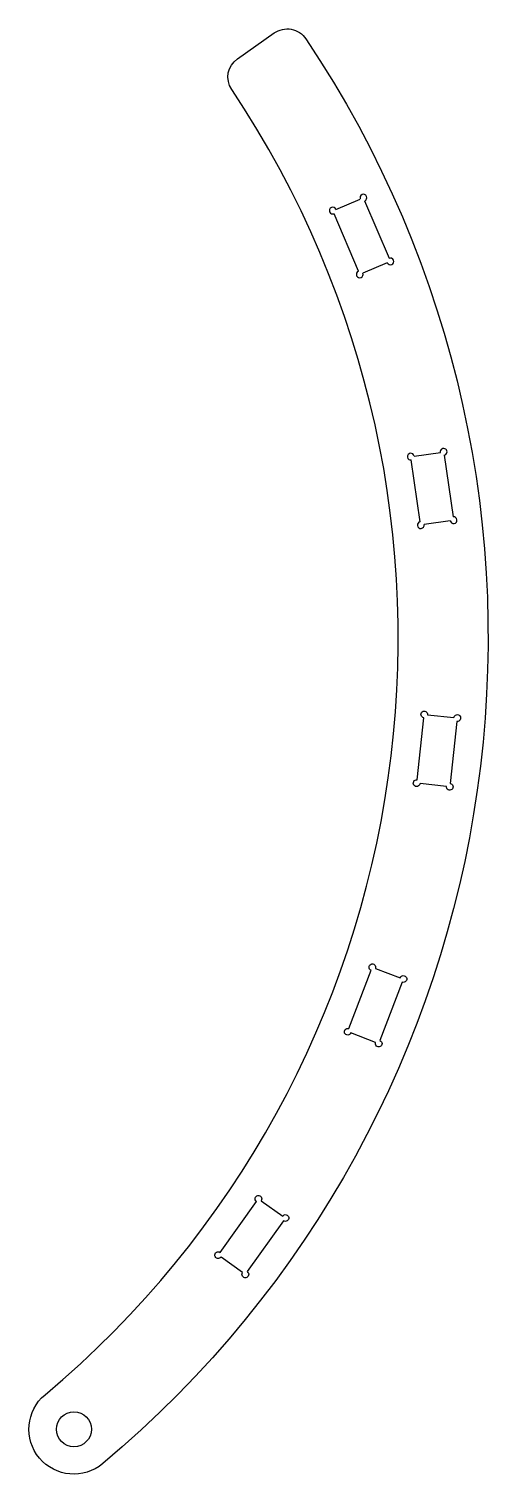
# Model space of a CAD drawing. Header units: millimetres. Extents: x 69 to 120, y -93 to 68.
import ezdxf

# ---------------------------------------------------------------- set-up
doc = ezdxf.new("R2010")
doc.units = ezdxf.units.MM
doc.layers.get('0').update_dxf_attribs({"linetype": 'CONTINUOUS'})

msp = doc.modelspace()

# ---------------------------------------------------------------- linework, layer by layer
for p, q in [((103.07, 47.75), (105.78, 48.9)), ((106.27, 48.7), (108.98, 42.3)), ((105.57, 40.86), (102.87, 47.26)), ((108.78, 41.81), (106.06, 40.66)), ((112.46, 12.96), (111.45, 19.84)), ((111.77, 20.26), (114.69, 20.69)), ((115.11, 20.37), (116.12, 13.5)), ((115.8, 13.07), (112.88, 12.64))]:
    msp.add_line(p, q)
for points in [[(91.48, 61.09, -0.407719), (92.12, 64.52), (96.22, 67.39, -0.42046), (99.73, 66.74, -0.382808), (77.13, -91.93, -1), (70.71, -84.26, 0.382537)], [(115.78, -16.18, -2.414214), (115.36, -16.51), (112.43, -16.19, -2.414214), (112.1, -15.77), (112.86, -8.86, -2.414214), (113.27, -8.53), (116.2, -8.85, -2.414214), (116.53, -9.27)], [(104.73, -43.97, -2.414214), (104.52, -43.49), (106.99, -36.99, -2.414214), (107.47, -36.78), (110.23, -37.83, -2.414214), (110.45, -38.31), (107.97, -44.81, -2.414214), (107.49, -45.02)], [(90.29, -68.93, -2.414214), (90.2, -68.4), (94.23, -62.74, -2.414214), (94.75, -62.65), (97.15, -64.36, -2.414214), (97.24, -64.88), (93.21, -70.55, -2.414214), (92.69, -70.64)]]:
    msp.add_lwpolyline(points, format="xyb", close=True)
msp.add_circle((73.92, -88.1), 1.95)
for centre, start, end in [((106.13, 49.05), -67.0833, 202.9167), ((102.72, 47.61), 22.9167, 292.9167), ((109.13, 41.95), -157.0833, 112.9167), ((105.72, 40.51), -247.0833, 22.9167), ((115.06, 20.74), -81.6667, 188.3333), ((111.4, 20.21), 8.3333, 278.3333), ((112.51, 12.59), -261.6667, 8.3333), ((116.17, 13.13), -171.6667, 98.3333)]:
    msp.add_arc(centre, 0.375, start, end)

doc.saveas('drawing.dxf')
